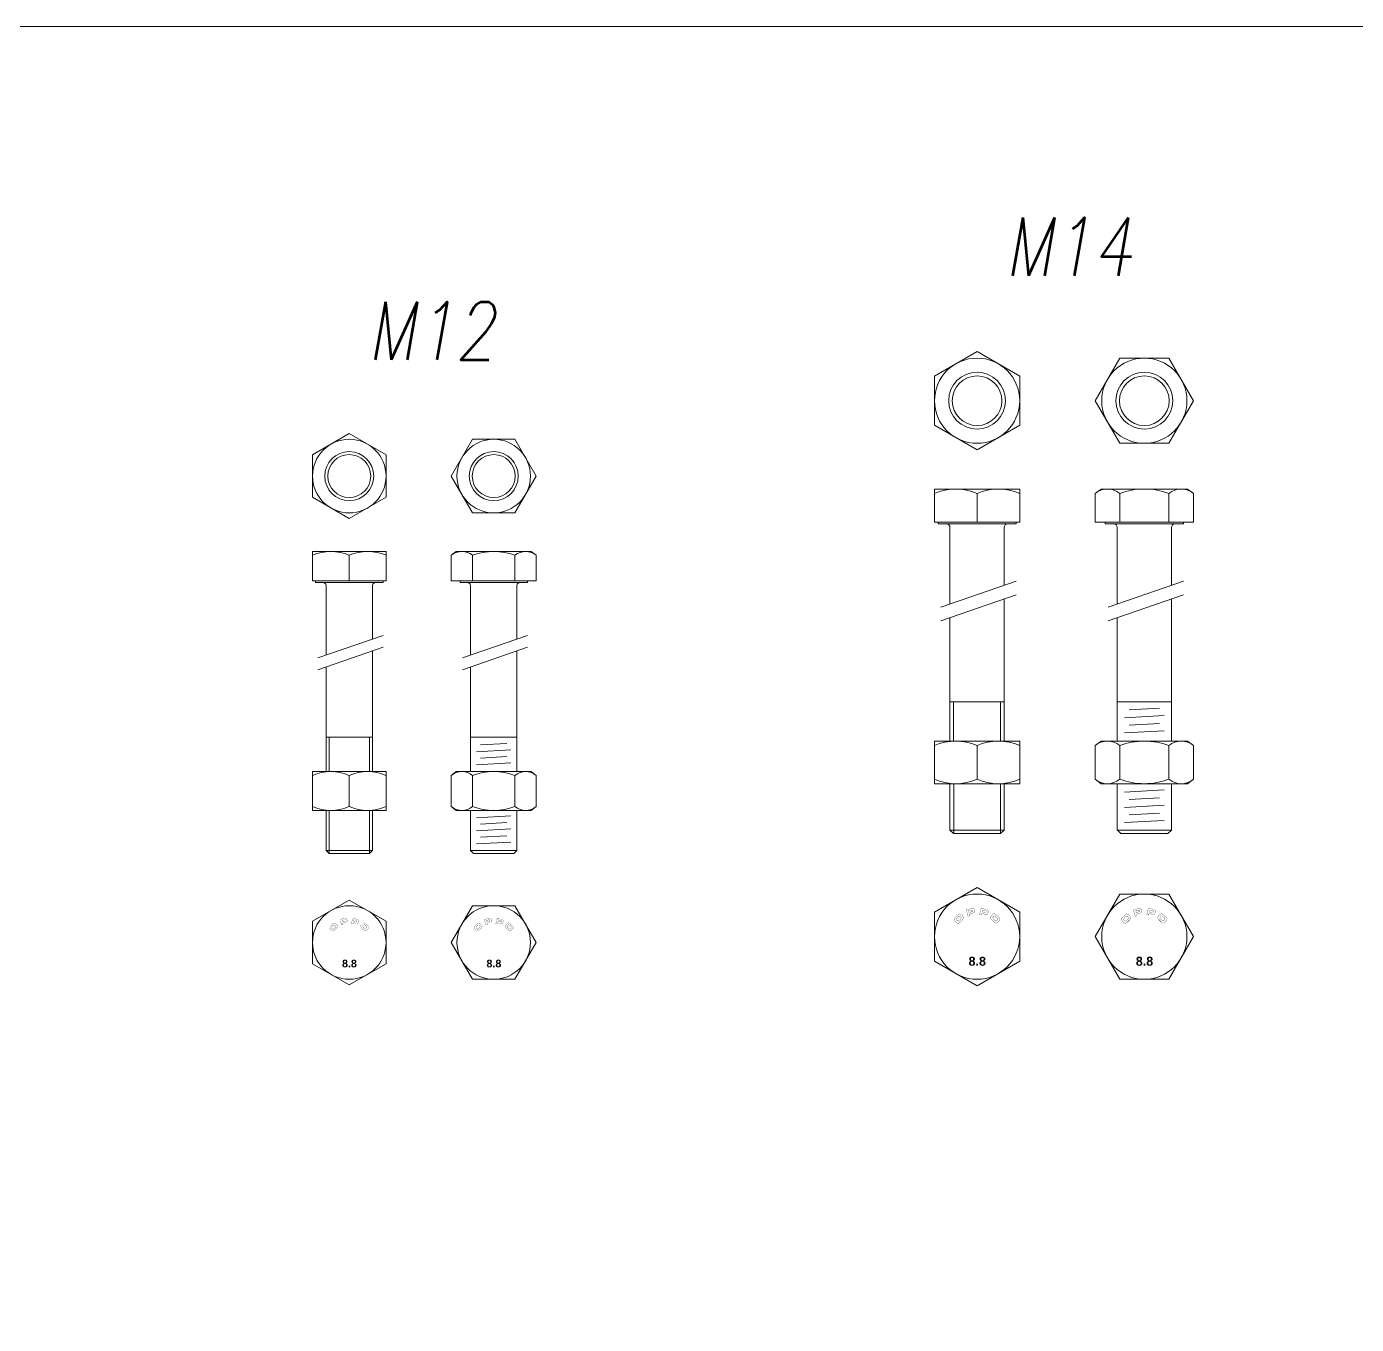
# Model space of a CAD drawing. Header units: millimetres. Extents: x 1415 to 3549, y 2194 to 4677.
# Drawn here: x 1780.6213 to 1780.9647, y 2307.0206 to 2307.3559 of the extents above; entities that cross this region are included whole.
import ezdxf
from ezdxf.enums import TextEntityAlignment as Align

# ---------------------------------------------------------------- set-up
doc = ezdxf.new("R2010")
doc.units = ezdxf.units.MM
doc.linetypes.add('TRATTO-PUNTO', pattern=[1, 0.5, -0.25, 0, -0.25])
doc.layers.add('bulloni', color=170, linetype='Continuous', lineweight=15)
doc.layers.add('Layer4', color=7, linetype='Continuous', lineweight=15)
doc.styles.add('NEGATIVO', font='swissbo.ttf', dxfattribs={"width": 0.8, "oblique": 10})
doc.styles.add('ROMANS', font='romans.shx', dxfattribs={"width": 0.8, "oblique": 10})

msp = doc.modelspace()

# ---------------------------------------------------------------- linework, layer by layer
at = {"layer": 'bulloni'}
for p, q in [((1780.877702411367, 2307.236398099076), (1780.855702411367, 2307.236398099076)), ((1780.855702411367, 2307.236398099076), (1780.855702411367, 2307.227856432409)), ((1780.866702411367, 2307.235246399076), (1780.866702411367, 2307.227856432409)), ((1780.877702411367, 2307.236398099076), (1780.877702411367, 2307.227856432409)), ((1780.898708929497, 2307.236398099076), (1780.897190556908, 2307.235246399076)), ((1780.897190556908, 2307.235246399076), (1780.897190556908, 2307.227856432409)), ((1780.921075596164, 2307.236398099076), (1780.898708929497, 2307.236398099076)), ((1780.903541409869, 2307.227856432409), (1780.903541409869, 2307.235246399076)), ((1780.916243115791, 2307.235246399076), (1780.916243115791, 2307.227856432409)), ((1780.921075596164, 2307.236398099076), (1780.922593968752, 2307.235246399076)), ((1780.922593968752, 2307.235246399076), (1780.922593968752, 2307.227856432409)), ((1780.877702411367, 2307.227856432409), (1780.855702411367, 2307.227856432409)), ((1780.856619078033, 2307.227856432409), (1780.856619078033, 2307.227398099076)), ((1780.8767857447, 2307.227398099076), (1780.856619078033, 2307.227398099076)), ((1780.8767857447, 2307.227856432409), (1780.8767857447, 2307.227398099076)), ((1780.922593968752, 2307.227856432409), (1780.897190556908, 2307.227856432409)), ((1780.899808929498, 2307.227856432409), (1780.899808929498, 2307.227398099076)), ((1780.919975596164, 2307.227398099076), (1780.899808929498, 2307.227398099076)), ((1780.919975596164, 2307.227856432409), (1780.919975596164, 2307.227398099076)), ((1780.859702411367, 2307.206689693876), (1780.859702411367, 2307.226481432409)), ((1780.873702411367, 2307.211507815853), (1780.873702411367, 2307.226481432409)), ((1780.902892262831, 2307.206689693876), (1780.902892262831, 2307.226481432409)), ((1780.916892262831, 2307.211507815853), (1780.916892262831, 2307.226481432409)), ((1780.714087096746, 2307.220265883206), (1780.695087096746, 2307.220265883206)), ((1780.695087096746, 2307.220265883206), (1780.695087096746, 2307.21266171654)), ((1780.714087096746, 2307.220265883206), (1780.714087096746, 2307.21266171654)), ((1780.732229089677, 2307.220265883206), (1780.730917767896, 2307.219271233206)), ((1780.751545756343, 2307.220265883206), (1780.732229089677, 2307.220265883206)), ((1780.751545756343, 2307.220265883206), (1780.752857078125, 2307.219271233206)), ((1780.704587096746, 2307.219271233206), (1780.704587096746, 2307.21266171654)), ((1780.730917767896, 2307.219271233206), (1780.730917767896, 2307.21266171654)), ((1780.736402595453, 2307.21266171654), (1780.736402595453, 2307.219271233206)), ((1780.747372250568, 2307.219271233206), (1780.747372250568, 2307.21266171654)), ((1780.752857078125, 2307.219271233206), (1780.752857078125, 2307.21266171654)), ((1780.714087096746, 2307.21266171654), (1780.695087096746, 2307.21266171654)), ((1780.695878763413, 2307.21266171654), (1780.695878763413, 2307.212265883206)), ((1780.71329543008, 2307.212265883206), (1780.695878763413, 2307.212265883206)), ((1780.698587096747, 2307.193472260533), (1780.698587096747, 2307.21147421654)), ((1780.710587096746, 2307.197633365878), (1780.710587096746, 2307.21147421654)), ((1780.71329543008, 2307.21266171654), (1780.71329543008, 2307.212265883206)), ((1780.752857078125, 2307.21266171654), (1780.730917767896, 2307.21266171654)), ((1780.733179089677, 2307.21266171654), (1780.733179089677, 2307.212265883206)), ((1780.750595756344, 2307.212265883206), (1780.733179089677, 2307.212265883206)), ((1780.735887423011, 2307.193472260533), (1780.735887423011, 2307.21147421654)), ((1780.74788742301, 2307.197633365878), (1780.74788742301, 2307.21147421654)), ((1780.750595756344, 2307.21266171654), (1780.750595756344, 2307.212265883206)), ((1780.873702411367, 2307.171279615073), (1780.873702411367, 2307.20797431864)), ((1780.916892262831, 2307.171279615073), (1780.916892262831, 2307.20797431864)), ((1780.859702411367, 2307.171279615073), (1780.859702411367, 2307.203156196662)), ((1780.902892262831, 2307.171279615073), (1780.902892262831, 2307.203156196662)), ((1780.710587096746, 2307.16339082884), (1780.710587096746, 2307.194581709193)), ((1780.74788742301, 2307.16339082884), (1780.74788742301, 2307.194581709193)), ((1780.698587096747, 2307.16339082884), (1780.698587096747, 2307.190420603849)), ((1780.735887423011, 2307.16339082884), (1780.735887423011, 2307.190420603849)), ((1780.873702411367, 2307.181398099076), (1780.859702411367, 2307.181398099076)), ((1780.860619078033, 2307.171279615073), (1780.860619078033, 2307.181398099076)), ((1780.8727857447, 2307.171279615073), (1780.8727857447, 2307.181398099076)), ((1780.916892262831, 2307.181398099076), (1780.902892262831, 2307.181398099076)), ((1780.905963691402, 2307.179346613274), (1780.913820834259, 2307.179786068099)), ((1780.904785119973, 2307.177316409336), (1780.914999405687, 2307.177887700608)), ((1780.905963691402, 2307.175418041845), (1780.913820834259, 2307.17585749667)), ((1780.710587096746, 2307.172265883206), (1780.698587096747, 2307.172265883206)), ((1780.699378763413, 2307.16339082884), (1780.699378763413, 2307.172265883206)), ((1780.70979543008, 2307.16339082884), (1780.70979543008, 2307.172265883206)), ((1780.747733576856, 2307.172265883206), (1780.736041269164, 2307.172265883206)), ((1780.747733576856, 2307.172265883206), (1780.736041269164, 2307.172265883206)), ((1780.904785119973, 2307.173387837907), (1780.914999405687, 2307.17395912918)), ((1780.737476708724, 2307.168528323999), (1780.746298137296, 2307.169021711916)), ((1780.738494565867, 2307.170281681945), (1780.745280280153, 2307.170661211112)), ((1780.877702411367, 2307.171279615073), (1780.855702411367, 2307.171279615073)), ((1780.855702411367, 2307.171279615073), (1780.855702411367, 2307.160279615073)), ((1780.866702411367, 2307.170127915073), (1780.866702411367, 2307.161431315073)), ((1780.877702411367, 2307.171279615073), (1780.877702411367, 2307.160279615073)), ((1780.898708929497, 2307.171279615073), (1780.897190556908, 2307.170127915073)), ((1780.897190556908, 2307.170127915073), (1780.897190556908, 2307.161431315073)), ((1780.921075596164, 2307.171279615073), (1780.898708929497, 2307.171279615073)), ((1780.903541409869, 2307.161431315073), (1780.903541409869, 2307.170127915073)), ((1780.916243115791, 2307.170127915073), (1780.916243115791, 2307.161431315073)), ((1780.921075596164, 2307.171279615073), (1780.922593968752, 2307.170127915073)), ((1780.922593968752, 2307.170127915073), (1780.922593968752, 2307.161431315073)), ((1780.737476708724, 2307.165135466856), (1780.746298137296, 2307.165628854773)), ((1780.738494565867, 2307.166888824802), (1780.745280280153, 2307.167268353969)), ((1780.714087096746, 2307.16339082884), (1780.695087096746, 2307.16339082884)), ((1780.695087096746, 2307.16339082884), (1780.695087096746, 2307.15339082884)), ((1780.704587096746, 2307.16239617884), (1780.704587096746, 2307.15438547884)), ((1780.714087096746, 2307.16339082884), (1780.714087096746, 2307.15339082884)), ((1780.732229089677, 2307.16339082884), (1780.730917767896, 2307.16239617884)), ((1780.730917767896, 2307.16239617884), (1780.730917767896, 2307.15438547884)), ((1780.751545756343, 2307.16339082884), (1780.732229089677, 2307.16339082884)), ((1780.736402595453, 2307.15438547884), (1780.736402595453, 2307.16239617884)), ((1780.747372250568, 2307.16239617884), (1780.747372250568, 2307.15438547884)), ((1780.751545756343, 2307.16339082884), (1780.752857078125, 2307.16239617884)), ((1780.752857078125, 2307.16239617884), (1780.752857078125, 2307.15438547884)), ((1780.898708929497, 2307.160279615073), (1780.897190556908, 2307.161431315073)), ((1780.921075596164, 2307.160279615073), (1780.922593968752, 2307.161431315073)), ((1780.877702411367, 2307.160279615073), (1780.855702411367, 2307.160279615073)), ((1780.859702411367, 2307.148314765742), (1780.859702411367, 2307.160279615073)), ((1780.860671709613, 2307.147398099076), (1780.860671709613, 2307.160279615073)), ((1780.8727857447, 2307.147398099076), (1780.8727857447, 2307.160279615073)), ((1780.873702411367, 2307.148314765742), (1780.873702411367, 2307.160279615073)), ((1780.921075596164, 2307.160279615073), (1780.898708929497, 2307.160279615073)), ((1780.902892262831, 2307.148314765742), (1780.902892262831, 2307.160279615073)), ((1780.904785119973, 2307.158084814726), (1780.914999405687, 2307.158656105999)), ((1780.916892262831, 2307.148314765742), (1780.916892262831, 2307.160279615073)), ((1780.904785119973, 2307.154156243298), (1780.914999405687, 2307.154727534571)), ((1780.905963691402, 2307.156186447236), (1780.913820834259, 2307.156625902061)), ((1780.714087096746, 2307.15339082884), (1780.695087096746, 2307.15339082884)), ((1780.698587096747, 2307.143057549873), (1780.698587096747, 2307.15339082884)), ((1780.699378763413, 2307.142265883206), (1780.699378763413, 2307.15339082884)), ((1780.70979543008, 2307.142265883206), (1780.70979543008, 2307.15339082884)), ((1780.710587096746, 2307.143057549873), (1780.710587096746, 2307.15339082884)), ((1780.732229089677, 2307.15339082884), (1780.730917767896, 2307.15438547884)), ((1780.751545756343, 2307.15339082884), (1780.732229089677, 2307.15339082884)), ((1780.735887423011, 2307.143057549873), (1780.735887423011, 2307.15339082884)), ((1780.737476708724, 2307.15149531945), (1780.746298137296, 2307.151988707367)), ((1780.74788742301, 2307.143057549873), (1780.74788742301, 2307.15339082884)), ((1780.751545756343, 2307.15339082884), (1780.752857078125, 2307.15438547884)), ((1780.905963691402, 2307.152257875808), (1780.913820834259, 2307.152697330633)), ((1780.737476708724, 2307.148102462307), (1780.746298137296, 2307.148595850224)), ((1780.738494565867, 2307.149855820254), (1780.745280280153, 2307.150235349421)), ((1780.860619078033, 2307.147398099076), (1780.859702411367, 2307.148314765742)), ((1780.873649779788, 2307.148314765742), (1780.859755042946, 2307.148314765742)), ((1780.873702411367, 2307.148314765742), (1780.8727857447, 2307.147398099076)), ((1780.916839631252, 2307.148314765742), (1780.90294489441, 2307.148314765742)), ((1780.903861561076, 2307.147398099076), (1780.90294489441, 2307.148314765742)), ((1780.904785119973, 2307.150227671869), (1780.914999405687, 2307.150798963142)), ((1780.916892262831, 2307.148314765742), (1780.915975596164, 2307.147398099076)), ((1780.737476708724, 2307.144709605164), (1780.746298137296, 2307.145202993082)), ((1780.738494565867, 2307.146462963111), (1780.745280280153, 2307.146842492278)), ((1780.872733113122, 2307.147398099076), (1780.860671709613, 2307.147398099076)), ((1780.915922964585, 2307.147398099076), (1780.903861561076, 2307.147398099076)), ((1780.699378763413, 2307.142265883206), (1780.698587096747, 2307.143057549873)), ((1780.710587096746, 2307.143057549873), (1780.698587096747, 2307.143057549873)), ((1780.70979543008, 2307.142265883206), (1780.699378763413, 2307.142265883206)), ((1780.710587096746, 2307.143057549873), (1780.70979543008, 2307.142265883206)), ((1780.74788742301, 2307.143057549873), (1780.735887423011, 2307.143057549873)), ((1780.736679089677, 2307.142265883206), (1780.735887423011, 2307.143057549873)), ((1780.747095756344, 2307.142265883206), (1780.736679089677, 2307.142265883206)), ((1780.74788742301, 2307.143057549873), (1780.747095756344, 2307.142265883206))]:
    msp.add_line(p, q, dxfattribs=at)
at = {"layer": 'bulloni', "linetype": 'TRATTO-PUNTO', "ltscale": 6}
for p, q in [((1780.87679711473, 2307.212599181874), (1780.857343337455, 2307.205853413825)), ((1780.919986966194, 2307.212599181874), (1780.900533188919, 2307.205853413825)), ((1780.87679711473, 2307.20906568466), (1780.857343337455, 2307.202319916612)), ((1780.919986966194, 2307.20906568466), (1780.900533188919, 2307.202319916612))]:
    msp.add_line(p, q, dxfattribs=at)
at = {"layer": 'bulloni', "linetype": 'TRATTO-PUNTO', "ltscale": 5}
for p, q in [((1780.713305249651, 2307.198575909259), (1780.696504260186, 2307.192750018672)), ((1780.750605575915, 2307.198575909259), (1780.73380458645, 2307.192750018672)), ((1780.713305249651, 2307.195524252575), (1780.696504260186, 2307.189698361987)), ((1780.750605575915, 2307.195524252575), (1780.73380458645, 2307.189698361987))]:
    msp.add_line(p, q, dxfattribs=at)
at = {"layer": 'bulloni'}
for points in [[(1780.866702411367, 2307.246509153722), (1780.877702411367, 2307.252860006683), (1780.877702411367, 2307.265561712606), (1780.866702411367, 2307.271912565567), (1780.855702411367, 2307.265561712606), (1780.855702411367, 2307.252860006683)], [(1780.897190556908, 2307.259210859645), (1780.903541409869, 2307.248210859645), (1780.916243115791, 2307.248210859645), (1780.922593968752, 2307.259210859645), (1780.916243115791, 2307.270210859645), (1780.903541409869, 2307.270210859645)], [(1780.704587096746, 2307.228770884946), (1780.714087096746, 2307.234255712504), (1780.714087096746, 2307.245225367618), (1780.704587096746, 2307.250710195176), (1780.695087096746, 2307.245225367618), (1780.695087096746, 2307.234255712504)], [(1780.730917767896, 2307.239740540061), (1780.736402595453, 2307.230240540061), (1780.747372250568, 2307.230240540061), (1780.752857078125, 2307.239740540061), (1780.747372250568, 2307.249240540061), (1780.736402595453, 2307.249240540061)], [(1780.866702411367, 2307.108060143443), (1780.877702411367, 2307.114410996404), (1780.877702411367, 2307.127112702326), (1780.866702411367, 2307.133463555287), (1780.855702411367, 2307.127112702326), (1780.855702411367, 2307.114410996404)], [(1780.897190556908, 2307.120761849365), (1780.903541409869, 2307.109761849365), (1780.916243115791, 2307.109761849365), (1780.922593968752, 2307.120761849365), (1780.916243115791, 2307.131761849365), (1780.903541409869, 2307.131761849365)], [(1780.704587096746, 2307.10829219425), (1780.714087096746, 2307.113777021807), (1780.714087096746, 2307.124746676922), (1780.704587096746, 2307.13023150448), (1780.695087096746, 2307.124746676922), (1780.695087096746, 2307.113777021807)], [(1780.730917767896, 2307.119261849365), (1780.736402595453, 2307.109761849365), (1780.747372250568, 2307.109761849365), (1780.752857078125, 2307.119261849365), (1780.747372250568, 2307.128761849365), (1780.736402595453, 2307.128761849365)]]:
    msp.add_lwpolyline(points, close=True, dxfattribs=at)
for points, const_width in [([(1780.864341602288, 2307.126067117868), (1780.864832105798, 2307.126198547888), (1780.864722952053, 2307.126605915211), (1780.86571138195, 2307.126870764203), (1780.865925458756, 2307.126976815482), (1780.866028848294, 2307.127133721017), (1780.866059791702, 2307.127319904243), (1780.866034123698, 2307.127507148342), (1780.865995697124, 2307.127650558267), (1780.865914200336, 2307.127863258616), (1780.86577717933, 2307.128012391724), (1780.865566046476, 2307.128077065427), (1780.865259631359, 2307.128043651315), (1780.863908965213, 2307.127681741412), (1780.864341602288, 2307.126067117868)], 6.324876214272003e-05), ([(1780.864504644564, 2307.127420649857), (1780.865236539935, 2307.127616760631), (1780.865414608232, 2307.127616102548), (1780.865496097367, 2307.127492505247), (1780.865512327225, 2307.127431934595), (1780.865508988135, 2307.127293563452), (1780.86539488222, 2307.12720634348), (1780.864617855772, 2307.126998139871), (1780.864504644564, 2307.127420649857)], 6.324876214272003e-05), ([(1780.86733545267, 2307.126495197097), (1780.867825956182, 2307.126363767077), (1780.867935109927, 2307.1267711344), (1780.86892324291, 2307.126506364966), (1780.869161961415, 2307.126491090106), (1780.869329952149, 2307.126575279517), (1780.86944984154, 2307.126721047216), (1780.869520937531, 2307.126896118923), (1780.869559364104, 2307.127039528847), (1780.869595432905, 2307.127264401589), (1780.869551335786, 2307.127462065152), (1780.869400529307, 2307.127623720207), (1780.869118458975, 2307.127747990296), (1780.867768089746, 2307.12810982064), (1780.86733545267, 2307.126495197097)], 6.324876214272003e-05), ([(1780.868153417419, 2307.127585869046), (1780.868885015874, 2307.12738983783), (1780.869038898503, 2307.127300233766), (1780.869047968429, 2307.127152371236), (1780.869031738571, 2307.127091800585), (1780.868959661262, 2307.126973637205), (1780.868817232654, 2307.126955155451), (1780.868040206208, 2307.12716335906), (1780.868153417419, 2307.127585869046)], 6.324876214272003e-05), ([(1780.907531453752, 2307.126067117868), (1780.908021957262, 2307.126198547888), (1780.907912803517, 2307.126605915211), (1780.908901233414, 2307.126870764203), (1780.909115310219, 2307.126976815482), (1780.909218699757, 2307.127133721017), (1780.909249643165, 2307.127319904243), (1780.909223975161, 2307.127507148342), (1780.909185548588, 2307.127650558267), (1780.9091040518, 2307.127863258616), (1780.908967030793, 2307.128012391724), (1780.908755897939, 2307.128077065427), (1780.908449482822, 2307.128043651315), (1780.907098816676, 2307.127681741412), (1780.907531453752, 2307.126067117868)], 6.324876214272003e-05), ([(1780.907694496027, 2307.127420649857), (1780.908426391399, 2307.127616760631), (1780.908604459695, 2307.127616102548), (1780.908685948831, 2307.127492505247), (1780.908702178688, 2307.127431934595), (1780.908698839599, 2307.127293563452), (1780.908584733683, 2307.12720634348), (1780.907807707236, 2307.126998139871), (1780.907694496027, 2307.127420649857)], 6.324876214272003e-05), ([(1780.910525304134, 2307.126495197097), (1780.911015807646, 2307.126363767077), (1780.911124961391, 2307.1267711344), (1780.912113094373, 2307.126506364966), (1780.912351812878, 2307.126491090106), (1780.912519803613, 2307.126575279517), (1780.912639693003, 2307.126721047216), (1780.912710788996, 2307.126896118923), (1780.912749215568, 2307.127039528847), (1780.912785284369, 2307.127264401589), (1780.91274118725, 2307.127462065152), (1780.912590380771, 2307.127623720207), (1780.912308310439, 2307.127747990296), (1780.910957941209, 2307.12810982064), (1780.910525304134, 2307.126495197097)], 6.324876214272003e-05), ([(1780.911343268882, 2307.127585869046), (1780.912074867338, 2307.12738983783), (1780.912228749966, 2307.127300233766), (1780.912237819893, 2307.127152371236), (1780.912221590035, 2307.127091800585), (1780.912149512727, 2307.126973637205), (1780.912007084117, 2307.126955155451), (1780.911230057672, 2307.12716335906), (1780.911343268882, 2307.127585869046)], 6.324876214272003e-05), ([(1780.701410144289, 2307.123806756063), (1780.701561610952, 2307.123588964515), (1780.701589743137, 2307.123390176163), (1780.70150460136, 2307.123191387813), (1780.701334317805, 2307.122983097863), (1780.700832409823, 2307.12248118988), (1780.700624119872, 2307.122310906325), (1780.700425145215, 2307.122225578241), (1780.700221885523, 2307.122249239085), (1780.700008751621, 2307.122405363395), (1780.699700974342, 2307.122713140674), (1780.699544850033, 2307.122926274576), (1780.699521002883, 2307.123129720574), (1780.699606330966, 2307.12332869523), (1780.699781458474, 2307.123532141228), (1780.700283366457, 2307.124034049211), (1780.700486812454, 2307.124209176719), (1780.700685600805, 2307.124294318496), (1780.700884575462, 2307.124266000005), (1780.70110236701, 2307.124114533342), (1780.701410144289, 2307.123806756063)], 5.421322469376003e-05), ([(1780.700875073863, 2307.123688265538), (1780.700685600805, 2307.12381141371), (1780.700586299781, 2307.123797440771), (1780.700472653208, 2307.123712112687), (1780.700103394997, 2307.123342854476), (1780.700013409267, 2307.123224550255), (1780.699999250023, 2307.123125062927), (1780.700037256416, 2307.123030419551), (1780.700122398194, 2307.122935589869), (1780.700226543169, 2307.122831444894), (1780.700326030498, 2307.12274164547), (1780.700420673874, 2307.122703639075), (1780.700510473298, 2307.12271779832), (1780.700614804579, 2307.122803126403), (1780.701012381281, 2307.123200703106), (1780.701092865411, 2307.123300190434), (1780.701107024657, 2307.123389989858), (1780.701069204567, 2307.12348481954), (1780.700979218838, 2307.123584120563), (1780.700875073863, 2307.123688265538)], 5.421322469376003e-05), ([(1780.702563546107, 2307.123809222368), (1780.702983977687, 2307.12392187667), (1780.702890417334, 2307.124271048661), (1780.70373764296, 2307.124498062084), (1780.703921137365, 2307.12458896318), (1780.704009756969, 2307.124723453639), (1780.70403627989, 2307.12488303926), (1780.704014278744, 2307.125043534203), (1780.703981341682, 2307.125166456996), (1780.703911487292, 2307.12534877158), (1780.703794040715, 2307.125476599959), (1780.703613069696, 2307.125532034561), (1780.703350428168, 2307.125503393893), (1780.702192714329, 2307.125193185405), (1780.702563546107, 2307.123809222368)], 5.421322469376003e-05), ([(1780.702703296629, 2307.124969392644), (1780.703330635519, 2307.125137487593), (1780.703483265487, 2307.125136923521), (1780.703553113318, 2307.125030982978), (1780.703567024624, 2307.124979065276), (1780.703564162547, 2307.124860461439), (1780.703466357477, 2307.124785701463), (1780.702800334808, 2307.124607241227), (1780.702703296629, 2307.124969392644)], 5.421322469376003e-05), ([(1780.705129703578, 2307.124176147421), (1780.705550135159, 2307.124063493118), (1780.705643695512, 2307.124412665109), (1780.70649066664, 2307.12418571988), (1780.706695282502, 2307.124172627143), (1780.70683927456, 2307.124244789495), (1780.706942036895, 2307.124369733237), (1780.707002976316, 2307.1245197947), (1780.707035913379, 2307.124642717493), (1780.707066829493, 2307.124835465557), (1780.707029031963, 2307.125004891469), (1780.706899769266, 2307.125143452944), (1780.706657994697, 2307.125249970163), (1780.705500535356, 2307.125560110459), (1780.705129703578, 2307.124176147421)], 5.421322469376003e-05), ([(1780.705830816219, 2307.125111009092), (1780.70645790061, 2307.124942982335), (1780.706589800006, 2307.124866178851), (1780.706597574228, 2307.12473943954), (1780.706583662921, 2307.124687521839), (1780.706521882371, 2307.124586238942), (1780.706399800706, 2307.124570397439), (1780.705733778039, 2307.124748857675), (1780.705830816219, 2307.125111009092)], 5.421322469376003e-05), ([(1780.707723583329, 2307.123845864473), (1780.707572116666, 2307.123628072924), (1780.70754398448, 2307.123429284573), (1780.707629126259, 2307.123230496222), (1780.707799409813, 2307.123022206272), (1780.708301317796, 2307.122520298289), (1780.708509607746, 2307.122350014734), (1780.708708582403, 2307.122264686651), (1780.708911842095, 2307.122288347495), (1780.709124975997, 2307.122444471805), (1780.709432753275, 2307.122752249083), (1780.709588877585, 2307.122965382986), (1780.709612724734, 2307.123168828983), (1780.709527396652, 2307.12336780364), (1780.709352269144, 2307.123571249637), (1780.708850361161, 2307.124073157621), (1780.708646915164, 2307.124248285128), (1780.708448126812, 2307.124333426905), (1780.708249152156, 2307.124305108415), (1780.708031360607, 2307.124153641751), (1780.707723583329, 2307.123845864473)], 5.421322469376003e-05), ([(1780.708258653754, 2307.123727373947), (1780.708448126812, 2307.12385052212), (1780.708547427835, 2307.12383654918), (1780.708661074409, 2307.123751221097), (1780.70903033262, 2307.123381962885), (1780.709120318349, 2307.123263658665), (1780.709134477596, 2307.123164171337), (1780.7090964712, 2307.123069527961), (1780.709011329423, 2307.122974698278), (1780.708907184449, 2307.122870553303), (1780.70880769712, 2307.122780753879), (1780.708713053744, 2307.122742747484), (1780.70862325432, 2307.12275690673), (1780.708518923039, 2307.122842234813), (1780.708121346336, 2307.123239811515), (1780.708040862205, 2307.123339298844), (1780.708026702961, 2307.123429098267), (1780.708064523049, 2307.123523927949), (1780.708154508779, 2307.123623228972), (1780.708258653754, 2307.123727373947)], 5.421322469376003e-05), ([(1780.738710470553, 2307.123806756063), (1780.738861937216, 2307.123588964515), (1780.738890069401, 2307.123390176163), (1780.738804927624, 2307.123191387813), (1780.738634644069, 2307.122983097863), (1780.738132736087, 2307.12248118988), (1780.737924446136, 2307.122310906325), (1780.737725471479, 2307.122225578241), (1780.737522211787, 2307.122249239085), (1780.737309077885, 2307.122405363395), (1780.737001300606, 2307.122713140674), (1780.736845176297, 2307.122926274576), (1780.736821329147, 2307.123129720574), (1780.73690665723, 2307.12332869523), (1780.737081784738, 2307.123532141228), (1780.737583692721, 2307.124034049211), (1780.737787138718, 2307.124209176719), (1780.737985927069, 2307.124294318496), (1780.738184901726, 2307.124266000005), (1780.738402693275, 2307.124114533342), (1780.738710470553, 2307.123806756063)], 5.421322469376003e-05), ([(1780.738175400128, 2307.123688265538), (1780.737985927069, 2307.12381141371), (1780.737886626046, 2307.123797440771), (1780.737772979473, 2307.123712112687), (1780.737403721261, 2307.123342854476), (1780.737313735531, 2307.123224550255), (1780.737299576286, 2307.123125062927), (1780.73733758268, 2307.123030419551), (1780.737422724458, 2307.122935589869), (1780.737526869433, 2307.122831444894), (1780.737626356762, 2307.12274164547), (1780.737721000138, 2307.122703639075), (1780.737810799562, 2307.12271779832), (1780.737915130843, 2307.122803126403), (1780.738312707546, 2307.123200703106), (1780.738393191675, 2307.123300190434), (1780.738407350921, 2307.123389989858), (1780.738369530831, 2307.12348481954), (1780.738279545101, 2307.123584120563), (1780.738175400128, 2307.123688265538)], 5.421322469376003e-05), ([(1780.739863872371, 2307.123809222368), (1780.740284303951, 2307.12392187667), (1780.740190743599, 2307.124271048661), (1780.741037969224, 2307.124498062084), (1780.741221463629, 2307.12458896318), (1780.741310083233, 2307.124723453639), (1780.741336606154, 2307.12488303926), (1780.741314605008, 2307.125043534203), (1780.741281667945, 2307.125166456996), (1780.741211813556, 2307.12534877158), (1780.741094366979, 2307.125476599959), (1780.74091339596, 2307.125532034561), (1780.740650754432, 2307.125503393893), (1780.739493040593, 2307.125193185405), (1780.739863872371, 2307.123809222368)], 5.421322469376003e-05), ([(1780.740003622893, 2307.124969392644), (1780.740630961783, 2307.125137487593), (1780.740783591752, 2307.125136923521), (1780.740853439582, 2307.125030982978), (1780.740867350889, 2307.124979065276), (1780.740864488811, 2307.124860461439), (1780.740766683741, 2307.124785701463), (1780.740100661072, 2307.124607241227), (1780.740003622893, 2307.124969392644)], 5.421322469376003e-05), ([(1780.742430029842, 2307.124176147421), (1780.742850461423, 2307.124063493118), (1780.742944021776, 2307.124412665109), (1780.743790992904, 2307.12418571988), (1780.743995608766, 2307.124172627143), (1780.744139600824, 2307.124244789495), (1780.744242363158, 2307.124369733237), (1780.74430330258, 2307.1245197947), (1780.744336239643, 2307.124642717493), (1780.744367155758, 2307.124835465557), (1780.744329358227, 2307.125004891469), (1780.74420009553, 2307.125143452944), (1780.743958320961, 2307.125249970163), (1780.74280086162, 2307.125560110459), (1780.742430029842, 2307.124176147421)], 5.421322469376003e-05), ([(1780.743131142483, 2307.125111009092), (1780.743758226874, 2307.124942982335), (1780.74389012627, 2307.124866178851), (1780.743897900492, 2307.12473943954), (1780.743883989185, 2307.124687521839), (1780.743822208635, 2307.124586238942), (1780.74370012697, 2307.124570397439), (1780.743034104303, 2307.124748857675), (1780.743131142483, 2307.125111009092)], 5.421322469376003e-05), ([(1780.745023909593, 2307.123845864473), (1780.74487244293, 2307.123628072924), (1780.744844310745, 2307.123429284573), (1780.744929452522, 2307.123230496222), (1780.745099736077, 2307.123022206272), (1780.745601644059, 2307.122520298289), (1780.74580993401, 2307.122350014734), (1780.746008908667, 2307.122264686651), (1780.746212168359, 2307.122288347495), (1780.746425302261, 2307.122444471805), (1780.74673307954, 2307.122752249083), (1780.746889203849, 2307.122965382986), (1780.746913050998, 2307.123168828983), (1780.746827722916, 2307.12336780364), (1780.746652595408, 2307.123571249637), (1780.746150687425, 2307.124073157621), (1780.745947241428, 2307.124248285128), (1780.745748453076, 2307.124333426905), (1780.74554947842, 2307.124305108415), (1780.745331686871, 2307.124153641751), (1780.745023909593, 2307.123845864473)], 5.421322469376003e-05), ([(1780.745558980018, 2307.123727373947), (1780.745748453076, 2307.12385052212), (1780.745847754099, 2307.12383654918), (1780.745961400673, 2307.123751221097), (1780.746330658885, 2307.123381962885), (1780.746420644614, 2307.123263658665), (1780.74643480386, 2307.123164171337), (1780.746396797464, 2307.123069527961), (1780.746311655687, 2307.122974698278), (1780.746207510713, 2307.122870553303), (1780.746108023384, 2307.122780753879), (1780.746013380008, 2307.122742747484), (1780.745923580584, 2307.12275690673), (1780.745819249302, 2307.122842234813), (1780.7454216726, 2307.123239811515), (1780.745341188469, 2307.123339298844), (1780.745327029225, 2307.123429098267), (1780.745364849313, 2307.123523927949), (1780.745454835043, 2307.123623228972), (1780.745558980018, 2307.123727373947)], 5.421322469376003e-05), ([(1780.862995966834, 2307.126064240513), (1780.863172677941, 2307.125810150374), (1780.863205498822, 2307.12557823063), (1780.863106166749, 2307.125346310887), (1780.862907502602, 2307.125103305946), (1780.862321943289, 2307.124517746632), (1780.862078938346, 2307.124319082485), (1780.861846801247, 2307.124219533054), (1780.86160966494, 2307.124247137373), (1780.861361008721, 2307.1244292824), (1780.861001935229, 2307.124788355892), (1780.860819790202, 2307.125037012111), (1780.860791968527, 2307.125274365775), (1780.860891517957, 2307.125506502874), (1780.861095833382, 2307.125743856539), (1780.861681392696, 2307.126329415853), (1780.861918746359, 2307.126533731277), (1780.862150666102, 2307.126633063351), (1780.862382803202, 2307.126600025112), (1780.862636893342, 2307.126423314005), (1780.862995966834, 2307.126064240513)], 6.324876214272003e-05), ([(1780.862371718004, 2307.125926001566), (1780.862150666102, 2307.126069674434), (1780.862034814908, 2307.126053372672), (1780.861902227239, 2307.125953823241), (1780.861471425992, 2307.125523021994), (1780.86136644264, 2307.125385000404), (1780.861349923523, 2307.125268931854), (1780.861394264315, 2307.125158514582), (1780.861493596389, 2307.125047879953), (1780.86161509886, 2307.124926377482), (1780.861731167411, 2307.124821611487), (1780.861841584682, 2307.124777270693), (1780.861946350678, 2307.124793789812), (1780.862068070506, 2307.124893339243), (1780.862531909991, 2307.125357178729), (1780.862625808142, 2307.125473247279), (1780.862642327263, 2307.125578013273), (1780.862598203825, 2307.125688647903), (1780.862493220474, 2307.125804499095), (1780.862371718004, 2307.125926001566)], 6.324876214272003e-05), ([(1780.870361645714, 2307.126109866991), (1780.870184934606, 2307.125855776851), (1780.870152113724, 2307.125623857108), (1780.870251445798, 2307.125391937365), (1780.870450109944, 2307.125148932423), (1780.871035669257, 2307.12456337311), (1780.8712786742, 2307.124364708963), (1780.871510811299, 2307.124265159532), (1780.871747947607, 2307.12429276385), (1780.871996603826, 2307.124474908878), (1780.872355677318, 2307.12483398237), (1780.872537822346, 2307.125082638589), (1780.87256564402, 2307.125319992253), (1780.872466094589, 2307.125552129352), (1780.872261779165, 2307.125789483016), (1780.871676219851, 2307.12637504233), (1780.871438866188, 2307.126579357755), (1780.871206946444, 2307.126678689829), (1780.870974809344, 2307.12664565159), (1780.870720719205, 2307.126468940482), (1780.870361645714, 2307.126109866991)], 6.324876214272003e-05), ([(1780.870985894542, 2307.125971628044), (1780.871206946444, 2307.126115300912), (1780.871322797637, 2307.12609899915), (1780.871455385307, 2307.125999449719), (1780.871886186553, 2307.125568648472), (1780.871991169904, 2307.125430626882), (1780.872007689024, 2307.125314558332), (1780.87196334823, 2307.12520414106), (1780.871864016156, 2307.12509350643), (1780.871742513686, 2307.12497200396), (1780.871626445135, 2307.124867237965), (1780.871516027864, 2307.124822897171), (1780.871411261869, 2307.12483941629), (1780.871289542041, 2307.124938965721), (1780.870825702556, 2307.125402805207), (1780.870731804402, 2307.125518873757), (1780.870715285284, 2307.125623639751), (1780.87075940872, 2307.12573427438), (1780.870864392071, 2307.125850125573), (1780.870985894542, 2307.125971628044)], 6.324876214272003e-05), ([(1780.906185818297, 2307.126064240513), (1780.906362529404, 2307.125810150374), (1780.906395350287, 2307.12557823063), (1780.906296018212, 2307.125346310887), (1780.906097354067, 2307.125103305946), (1780.905511794752, 2307.124517746632), (1780.90526878981, 2307.124319082485), (1780.90503665271, 2307.124219533054), (1780.904799516403, 2307.124247137373), (1780.904550860184, 2307.1244292824), (1780.904191786693, 2307.124788355892), (1780.904009641665, 2307.125037012111), (1780.90398181999, 2307.125274365775), (1780.90408136942, 2307.125506502874), (1780.904285684846, 2307.125743856539), (1780.904871244159, 2307.126329415853), (1780.905108597823, 2307.126533731277), (1780.905340517566, 2307.126633063351), (1780.905572654665, 2307.126600025112), (1780.905826744806, 2307.126423314005), (1780.906185818297, 2307.126064240513)], 6.324876214272003e-05), ([(1780.905561569468, 2307.125926001566), (1780.905340517566, 2307.126069674434), (1780.905224666372, 2307.126053372672), (1780.905092078703, 2307.125953823241), (1780.904661277456, 2307.125523021994), (1780.904556294105, 2307.125385000404), (1780.904539774986, 2307.125268931854), (1780.904584115779, 2307.125158514582), (1780.904683447853, 2307.125047879953), (1780.904804950324, 2307.124926377482), (1780.904921018874, 2307.124821611487), (1780.905031436147, 2307.124777270693), (1780.905136202141, 2307.124793789812), (1780.905257921969, 2307.124893339243), (1780.905721761455, 2307.125357178729), (1780.905815659607, 2307.125473247279), (1780.905832178726, 2307.125578013273), (1780.905788055288, 2307.125688647903), (1780.905683071938, 2307.125804499095), (1780.905561569468, 2307.125926001566)], 6.324876214272003e-05), ([(1780.913551497177, 2307.126109866991), (1780.91337478607, 2307.125855776851), (1780.913341965187, 2307.125623857108), (1780.913441297262, 2307.125391937365), (1780.913639961407, 2307.125148932423), (1780.914225520722, 2307.12456337311), (1780.914468525664, 2307.124364708963), (1780.914700662763, 2307.124265159532), (1780.91493779907, 2307.12429276385), (1780.91518645529, 2307.124474908878), (1780.915545528781, 2307.12483398237), (1780.915727673809, 2307.125082638589), (1780.915755495484, 2307.125319992253), (1780.915655946053, 2307.125552129352), (1780.915451630628, 2307.125789483016), (1780.914866071315, 2307.12637504233), (1780.914628717651, 2307.126579357755), (1780.914396797908, 2307.126678689829), (1780.914164660808, 2307.12664565159), (1780.913910570668, 2307.126468940482), (1780.913551497177, 2307.126109866991)], 6.324876214272003e-05), ([(1780.914175746006, 2307.125971628044), (1780.914396797908, 2307.126115300912), (1780.914512649101, 2307.12609899915), (1780.914645236771, 2307.125999449719), (1780.915076038016, 2307.125568648472), (1780.915181021368, 2307.125430626882), (1780.915197540488, 2307.125314558332), (1780.915153199693, 2307.12520414106), (1780.91505386762, 2307.12509350643), (1780.914932365149, 2307.12497200396), (1780.9148162966, 2307.124867237965), (1780.914705879327, 2307.124822897171), (1780.914601113333, 2307.12483941629), (1780.914479393505, 2307.124938965721), (1780.914015554019, 2307.125402805207), (1780.913921655866, 2307.125518873757), (1780.913905136748, 2307.125623639751), (1780.913949260184, 2307.12573427438), (1780.914054243535, 2307.125850125573), (1780.914175746006, 2307.125971628044)], 6.324876214272003e-05)]:
    msp.add_lwpolyline(points, dxfattribs=dict(at, const_width=const_width))
for centre, radius in [((1780.866702411367, 2307.259210859645), 0.011), ((1780.90989226283, 2307.259210859645), 0.011), ((1780.866702411367, 2307.259210859645), 0.007333333333333333), ((1780.866702411367, 2307.259210859645), 0.006416666666666669), ((1780.90989226283, 2307.259210859645), 0.007333333333333333), ((1780.90989226283, 2307.259210859645), 0.006416666666666669), ((1780.704587096746, 2307.239740540061), 0.0095), ((1780.74188742301, 2307.239740540061), 0.0095), ((1780.704587096746, 2307.239740540061), 0.006333333333333333), ((1780.704587096746, 2307.239740540061), 0.005541666666666668), ((1780.74188742301, 2307.239740540061), 0.006333333333333333), ((1780.74188742301, 2307.239740540061), 0.005541666666666668), ((1780.866702411367, 2307.120761849365), 0.011), ((1780.90989226283, 2307.120761849365), 0.011), ((1780.704587096746, 2307.119261849365), 0.0095), ((1780.74188742301, 2307.119261849365), 0.0095)]:
    msp.add_circle(centre, radius, dxfattribs=at)
for centre, radius, start, end in [((1780.861202411367, 2307.222689488808), 0.01370861026743038, 66.3463005919994, 113.6536994080006), ((1780.872202411367, 2307.222689488808), 0.01370861026743038, 66.3463005919994, 113.6536994080006), ((1780.900365983389, 2307.23144466232), 0.004953436755810692, 50.12945043758496, 129.8705495624151), ((1780.90989226283, 2307.218311902052), 0.01808619702323973, 69.44271913731043, 110.5572808626896), ((1780.919418542272, 2307.23144466232), 0.004953436755810692, 50.12945043758496, 129.8705495624151), ((1780.8587857447, 2307.226481432409), 0.0009166666666666666, 0, 90), ((1780.874619078033, 2307.226481432409), 0.0009166666666666666, 90, 180), ((1780.901975596164, 2307.226481432409), 0.0009166666666666666, 0, 90), ((1780.917808929498, 2307.226481432409), 0.0009166666666666666, 90, 180), ((1780.699837096746, 2307.208426628884), 0.01183925432187169, 66.3463005919994, 113.6536994080006), ((1780.709337096746, 2307.208426628884), 0.01183925432187169, 66.3463005919994, 113.6536994080006), ((1780.733660181674, 2307.215987915099), 0.004277968107291052, 50.12945043758496, 129.8705495624151), ((1780.74188742301, 2307.204645985777), 0.01561989742916158, 69.44271913731043, 110.5572808626896), ((1780.750114664346, 2307.215987915099), 0.004277968107291052, 50.12945043758496, 129.8705495624151), ((1780.697795430079, 2307.21147421654), 0.0007916666666666666, 0, 90), ((1780.711378763413, 2307.21147421654), 0.0007916666666666666, 90, 180), ((1780.735095756343, 2307.21147421654), 0.0007916666666666666, 0, 90), ((1780.748679089677, 2307.21147421654), 0.0007916666666666666, 90, 180), ((1780.861202411367, 2307.157571004806), 0.01370861026743038, 66.3463005919994, 113.6536994080006), ((1780.872202411367, 2307.157571004806), 0.01370861026743038, 66.3463005919994, 113.6536994080006), ((1780.900365983389, 2307.166326178317), 0.004953436755810692, 50.12945043758496, 129.8705495624151), ((1780.90989226283, 2307.15319341805), 0.01808619702323973, 69.44271913731043, 110.5572808626896), ((1780.919418542272, 2307.166326178317), 0.004953436755810692, 50.12945043758496, 129.8705495624151), ((1780.699837096746, 2307.151551574518), 0.01183925432187169, 66.3463005919994, 113.6536994080006), ((1780.709337096746, 2307.151551574518), 0.01183925432187169, 66.3463005919994, 113.6536994080006), ((1780.733660181674, 2307.159112860733), 0.004277968107291052, 50.12945043758496, 129.8705495624151), ((1780.74188742301, 2307.147770931411), 0.01561989742916158, 69.44271913731043, 110.5572808626896), ((1780.750114664346, 2307.159112860733), 0.004277968107291052, 50.12945043758496, 129.8705495624151), ((1780.861202411367, 2307.173988225341), 0.01370861026743038, 246.3463005919994, 293.6536994080005), ((1780.872202411367, 2307.173988225341), 0.01370861026743038, 246.3463005919994, 293.6536994080005), ((1780.900365983389, 2307.165233051829), 0.004953436755810826, 230.129450437585, 309.870549562415), ((1780.90989226283, 2307.178365812096), 0.01808619702323973, 249.4427191373105, 290.5572808626895), ((1780.919418542272, 2307.165233051829), 0.004953436755810826, 230.129450437585, 309.870549562415), ((1780.699837096746, 2307.165230083162), 0.01183925432187169, 246.3463005919994, 293.6536994080005), ((1780.709337096746, 2307.165230083162), 0.01183925432187169, 246.3463005919994, 293.6536994080005), ((1780.733660181674, 2307.157668796947), 0.004277968107291167, 230.129450437585, 309.870549562415), ((1780.74188742301, 2307.169010726269), 0.01561989742916158, 249.4427191373105, 290.5572808626895), ((1780.750114664346, 2307.157668796947), 0.004277968107291167, 230.129450437585, 309.870549562415)]:
    msp.add_arc(centre, radius, start, end, dxfattribs=at)
at = {"layer": 'Layer4', "color": 251}
msp.add_lwpolyline([(1779.981008146202, 2307.355855397142), (1781.308051804003, 2307.355855397142), (1781.308051804003, 2306.640923006063), (1779.981008146202, 2306.640923006063)], close=True, dxfattribs=at)

# ---------------------------------------------------------------- texts
at = {"layer": 'bulloni', "style": 'ROMANS', "oblique": 10, "width": 0.8}
for s, p in [('M14', (1780.89025789744, 2307.291499588297)), ('M12', (1780.725677386474, 2307.269794845338))]:
    msp.add_text(s, height=0.015, dxfattribs=at).set_placement(p, align=Align.CENTER)
at = {"layer": 'bulloni', "linetype": 'Continuous', "style": 'NEGATIVO'}
for height, p in [(0.00198, (1780.702705570942, 2307.112829533522)), (0.00198, (1780.740005897205, 2307.112829533522)), (0.00231, (1780.864507297928, 2307.113257480882)), (0.00231, (1780.907697149392, 2307.113257480882))]:
    msp.add_text('8.8', height=height, dxfattribs=at).set_placement(p)

doc.saveas('drawing.dxf')
